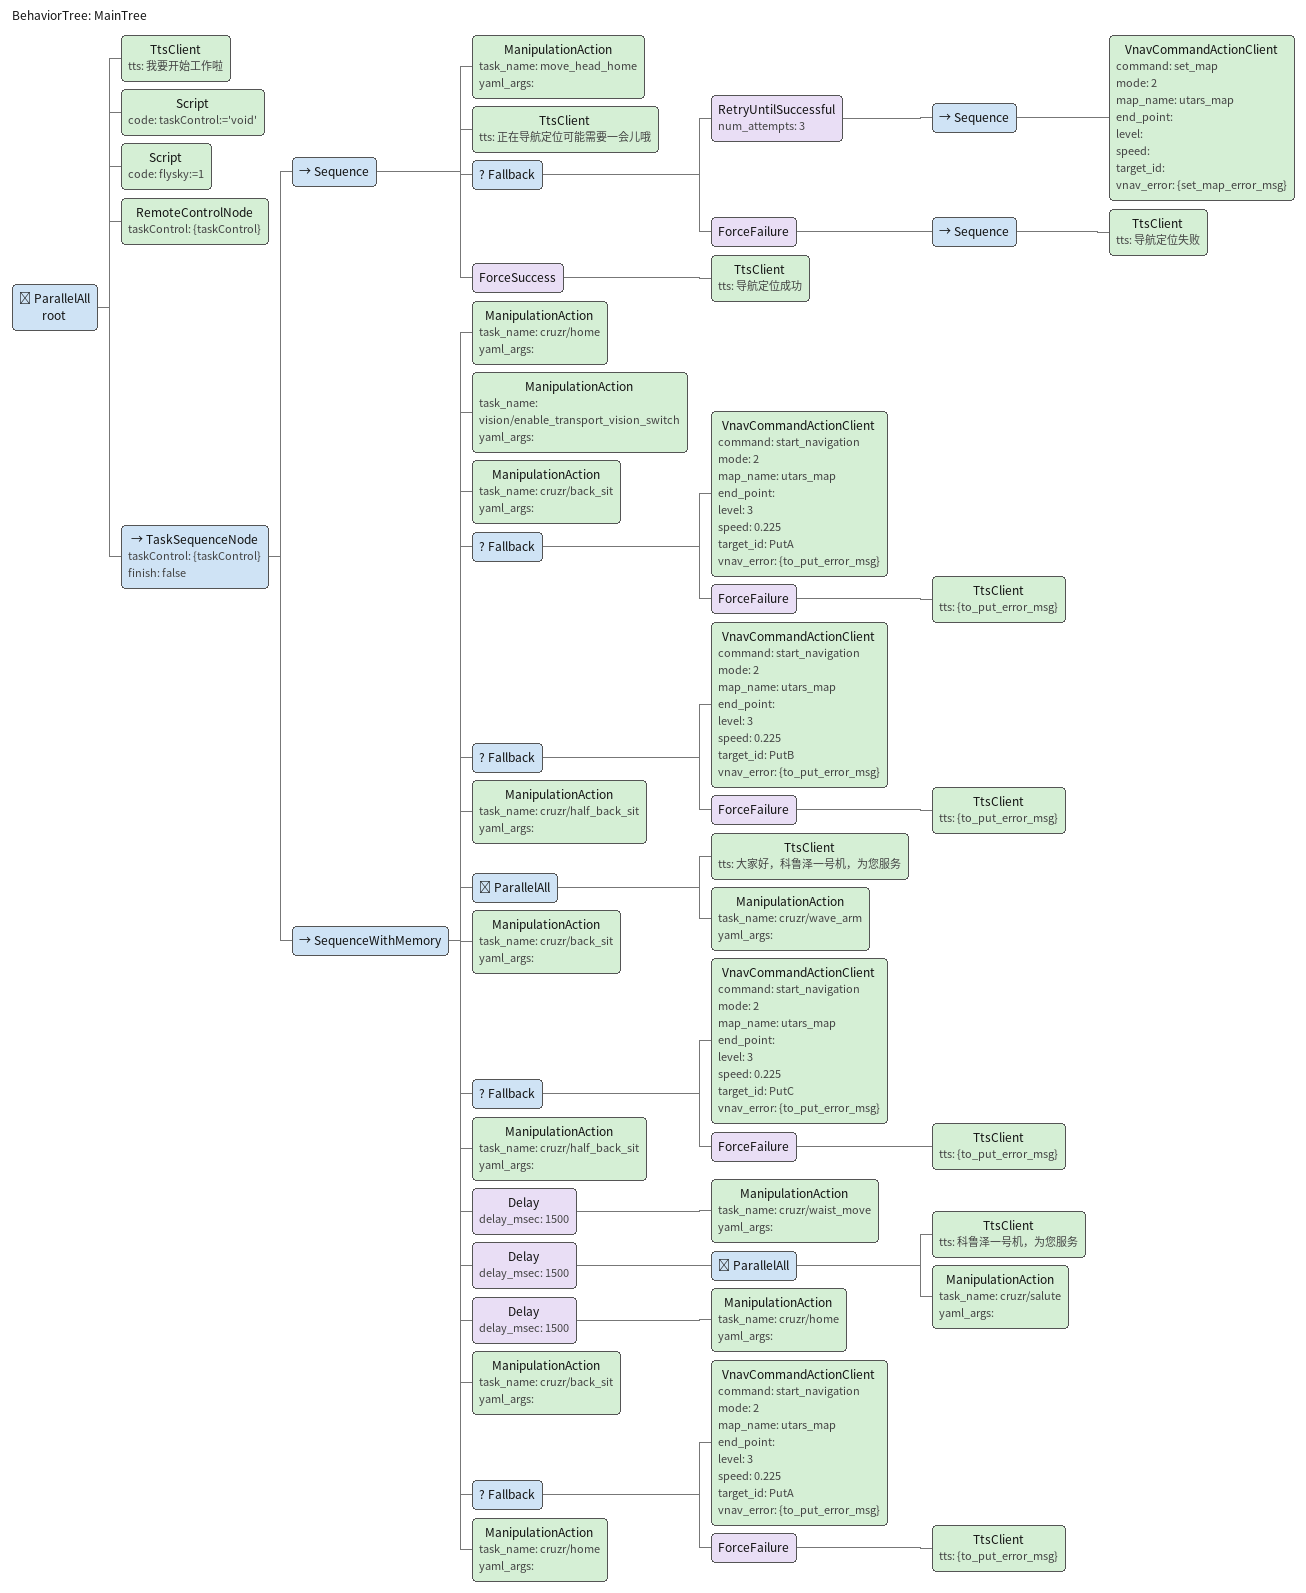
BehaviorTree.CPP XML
<root BTCPP_format="4">

    <BehaviorTree ID="MainTree">
        <ParallelAll name="root">
            <TtsClient tts="我要开始工作啦"/>
            <Script code=" taskControl:='void'" />
            <Script code=" flysky:=1" />
            <RemoteControlNode taskControl="{taskControl}"/>
            <TaskSequenceNode taskControl="{taskControl}" finish="false">
                <Sequence>
                    <ManipulationAction task_name="move_head_home" yaml_args="" />
                    <TtsClient tts="正在导航定位可能需要一会儿哦" />
                    <Fallback>
                        <RetryUntilSuccessful num_attempts="3">
                            <Sequence>
                                <VnavCommandActionClient command="set_map" mode="2" map_name="utars_map" end_point="" level="" speed="" target_id="" vnav_error="{set_map_error_msg}" />
                            </Sequence>
                        </RetryUntilSuccessful>
                        <ForceFailure>
                            <Sequence>
                                <TtsClient tts="导航定位失败" />
                            </Sequence>
                        </ForceFailure>
                    </Fallback>
                    <ForceSuccess>
                        <TtsClient tts="导航定位成功"/>
                    </ForceSuccess>
                </Sequence>

                <SequenceWithMemory>
                    <ManipulationAction task_name="cruzr/home" yaml_args="" />
                    <ManipulationAction task_name="vision/enable_transport_vision_switch" yaml_args=""/>
                    <ManipulationAction task_name="cruzr/back_sit" yaml_args="" />
                    <!-- 导航到A点 -->
                    <Fallback>
                        <VnavCommandActionClient command="start_navigation" mode="2" map_name="utars_map" end_point="" level="3" speed="0.225" target_id="PutA" vnav_error="{to_put_error_msg}"/>
                        <ForceFailure>
                            <TtsClient tts="{to_put_error_msg}"/>
                        </ForceFailure>
                    </Fallback>
                    <!-- 导航到B点 -->
                    <Fallback>
                        <VnavCommandActionClient command="start_navigation" mode="2" map_name="utars_map" end_point="" level="3" speed="0.225" target_id="PutB" vnav_error="{to_put_error_msg}"/>
                        <ForceFailure>
                            <TtsClient tts="{to_put_error_msg}"/>
                        </ForceFailure>
                    </Fallback>
                    <ManipulationAction task_name="cruzr/half_back_sit" yaml_args="" />
                    <!-- 打招呼 -->
                    <ParallelAll>
                        <TtsClient tts="大家好，科鲁泽一号机，为您服务"/>
                        <ManipulationAction task_name="cruzr/wave_arm" yaml_args="" />
                    </ParallelAll>
                    <ManipulationAction task_name="cruzr/back_sit" yaml_args="" />
                    <!-- 导航到C点 -->
                    <Fallback>
                        <VnavCommandActionClient command="start_navigation" mode="2" map_name="utars_map" end_point="" level="3" speed="0.225" target_id="PutC" vnav_error="{to_put_error_msg}"/>
                        <ForceFailure>
                            <TtsClient tts="{to_put_error_msg}"/>
                        </ForceFailure>
                    </Fallback>
                    <!-- sit 到 squat半蹲状态 ,扭腰-->
                    <ManipulationAction task_name="cruzr/half_back_sit" yaml_args="" />
                    <Delay delay_msec="1500">
                        <ManipulationAction task_name="cruzr/waist_move" yaml_args="" />
                    </Delay>
                    <Delay delay_msec="1500">
                        <ParallelAll>
                            <TtsClient tts="科鲁泽一号机，为您服务"/>
                            <ManipulationAction task_name="cruzr/salute" yaml_args="" />
                        </ParallelAll>
                    </Delay>
                    <Delay delay_msec="1500">
                        <ManipulationAction task_name="cruzr/home" yaml_args="" />
                    </Delay>
                    <ManipulationAction task_name="cruzr/back_sit" yaml_args="" />
                    <!-- 导航到A点 -->
                    <Fallback>
                        <VnavCommandActionClient command="start_navigation" mode="2" map_name="utars_map" end_point="" level="3" speed="0.225" target_id="PutA" vnav_error="{to_put_error_msg}"/>
                        <ForceFailure>
                            <TtsClient tts="{to_put_error_msg}"/>
                        </ForceFailure>
                    </Fallback>
                    <ManipulationAction task_name="cruzr/home" yaml_args="" />
                </SequenceWithMemory>
            </TaskSequenceNode>
        </ParallelAll>
    </BehaviorTree>
</root>
